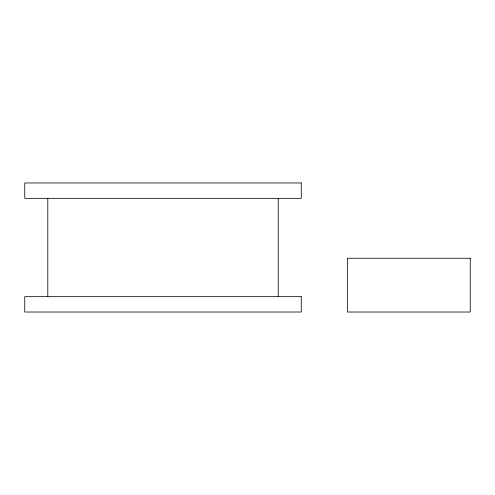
<?xml version="1.0" encoding="UTF-8"?>
<svg xmlns="http://www.w3.org/2000/svg" width="495" height="495" viewBox="0 0 495 495"><rect width="100%" height="100%" fill="white"/><g stroke="black" fill="none" stroke-linecap="round" stroke-linejoin="round"><path stroke-width="0.74" d="M278.227 198.34L278.227 296.66M47.792 198.34L47.792 296.66M301.269 182.977L24.75 182.977L24.75 198.34L301.269 198.34L301.269 182.977M470.25 258.254L347.354 258.254L347.354 312.023L470.25 312.023L470.25 258.254M301.269 296.66L24.75 296.66L24.75 312.023L301.269 312.023L301.269 296.66"/></g></svg>
